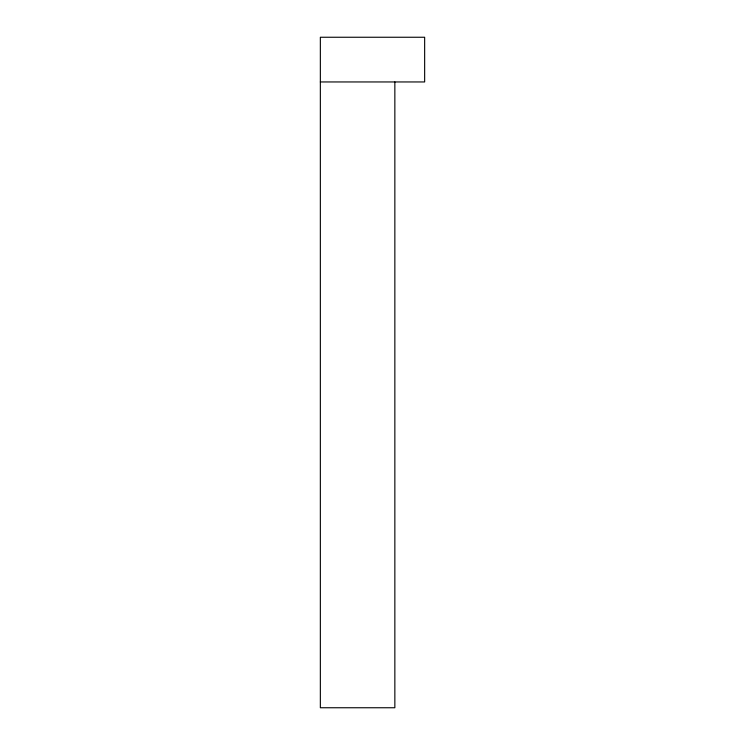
<?xml version="1.0" encoding="UTF-8"?>
<svg xmlns="http://www.w3.org/2000/svg" width="745" height="745" viewBox="0 0 745 745"><rect width="100%" height="100%" fill="white"/><g stroke="black" fill="none" stroke-linecap="round" stroke-linejoin="round"><path stroke-width="1.12" d="M320.35 81.95L424.65 81.95L424.65 37.25L320.35 37.25L320.35 707.75L394.85 707.75L394.85 81.95"/></g></svg>
